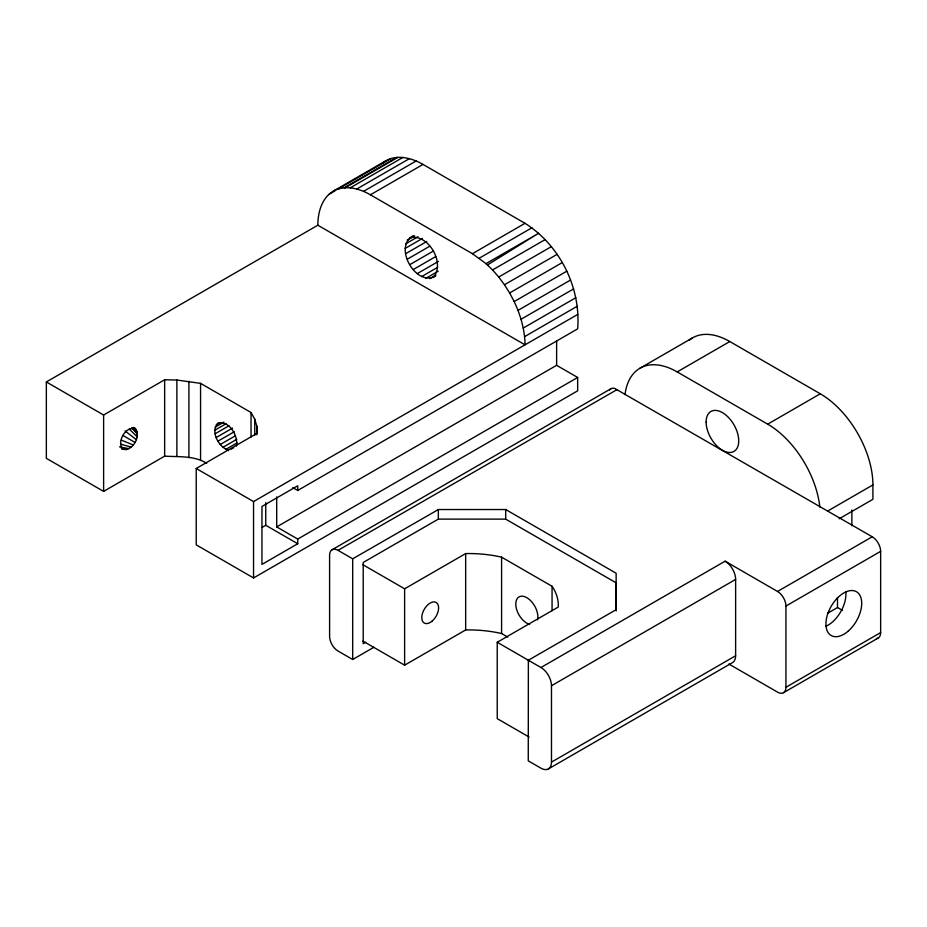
<?xml version="1.0" encoding="UTF-8"?>
<svg xmlns="http://www.w3.org/2000/svg" width="927" height="927" viewBox="0 0 927 927"><rect width="100%" height="100%" fill="white"/><g stroke="black" fill="none" stroke-linecap="round" stroke-linejoin="round"><path stroke-width="1.39" d="M352.677 659.491L352.689 558.819L338.019 550.348A11.9 6.871 60 0 0 329.595 555.215L329.606 636.443A11.9 6.871 60 0 0 338.019 651.021L352.677 659.491L373.94 647.243M365.69 642.26L363.21 643.697L363.21 562.469L438.344 519.108L438.344 509.537L505.702 509.526L616.142 573.234L616.119 609.688L528.367 660.244L528.263 760.858L540.962 768.182A14.878 8.598 60 0 0 551.484 762.11L735.621 655.771L735.632 579.41A14.878 8.598 60 0 0 725.111 561.183L540.962 667.51L528.367 660.244M616.131 610.87L616.131 582.84L505.69 519.132L505.702 509.526M551.484 762.11L551.484 685.737A14.878 8.598 60 0 0 540.962 667.51M876.444 638.564A11.9 6.871 60 0 0 880.65 632.573L880.65 551.356A11.9 6.871 60 0 0 872.237 536.779L614.694 388.413A11.9 6.871 60 0 0 609.572 390M206.721 463.291C194.392 455.539 178.679 456.999 164.647 456.154L103.615 491.391L46.35 458.332L46.35 381.959L317.845 225.215C317.857 212.48 321.681 198.111 333.257 191.147L385.875 160.765C397.683 154.206 412.017 158.065 423.025 164.427L525.03 223.314C560.001 245.319 580.962 287.671 577.66 328.853L297.741 490.464L292.793 487.602M136.281 429.885C127.092 423.43 115.608 442.202 123.036 449.271C133.071 451.437 141.889 435.157 134.6 427.671M435.551 276.142C415.69 287.185 392.584 246.188 413.477 235.609M228.668 450.615C218.911 447.046 209.896 431.843 217.996 423.106C229.618 420.464 238.262 435.875 236.478 446.107M433.071 277.567C445.945 263.65 428.274 233.059 409.757 237.764M382.469 163.291L385.875 160.765M486.026 263.627L487.417 264.96L538.645 233.245L486.026 263.627L472.411 253.697L370.406 194.797C359.409 188.436 345.064 184.577 333.257 191.147M328.726 194.508L334.983 190.881M338.436 188.899L391.055 158.517M344.16 187.787L396.768 157.405M345.111 187.787L397.729 157.416M350.279 187.799L402.897 157.428M356.791 189.004L409.41 158.633M363.546 191.356L416.165 160.974M370.406 194.797L423.025 164.427M46.35 381.959L103.615 415.018L164.647 379.78L176.872 380.024L200.568 383.361L251.043 412.503L254.751 419.236L256.825 426.188L257.254 433.245L196.223 468.483L196.223 544.856L253.546 577.95L577.66 390.823L577.66 377.463L556.617 365.308L276.698 526.918L276.698 496.895M407.208 240.22L414.636 235.921M405.62 243.859L417.996 236.709M405.111 248.448L422.434 238.436M405.702 253.662L426.756 241.507M407.382 259.143L429.664 246.281M410.001 264.531L433.523 250.95M413.407 269.456L435.69 256.582M417.359 273.569L438.401 261.414M421.588 276.594L437.683 267.3M425.806 278.332L438.181 271.194M472.411 253.697L525.03 223.314M429.722 278.668L435.91 275.099M479.282 258.181L531.901 227.799M216.234 424.74L220 422.561M215.134 427.173L223.905 422.109M214.763 430.255L226.037 423.743M487.417 264.96L492.561 269.954L545.18 239.572M215.134 433.778L228.923 425.817M216.234 437.498L232.538 428.089M492.561 269.954L498.738 277.022L551.345 246.652M217.996 441.148L234.288 431.739M220.278 444.497L235.331 435.817M222.944 447.312L236.744 439.352M498.738 277.022L504.462 284.751L557.069 254.369M225.806 449.398L237.092 442.886M231.171 449.166L233.685 447.718M504.462 284.751L509.63 292.978L562.249 262.596M317.845 225.215L525.041 344.832C524.856 329.792 520.534 315.099 514.172 301.565L566.791 271.194M517.996 310.383L570.603 280.012M521.032 319.27L573.651 288.888M523.245 328.077L575.864 297.694M524.589 336.64L577.208 306.269M196.223 468.483L253.546 501.577L577.66 314.45M262.051 527.417L265.748 525.273L297.741 543.743L297.741 539.074L577.66 377.463M297.741 543.743L261.959 564.404L261.959 506.443L297.741 485.783L297.741 490.464M639.978 368.228L692.585 337.845M332.063 549.757L610.916 388.749M625.018 394.624A74.415 42.966 60 0 1 677.185 371.912L729.792 341.53L820.291 393.79A74.415 42.966 60 0 1 872.91 484.914L872.91 499.317L839.167 518.796M362.886 564.705L404.624 588.807L465.667 553.57A89.641 51.75 0 0 1 501.588 557.15L552.063 586.293A89.641 51.75 0 0 1 558.263 607.034L497.231 642.272L497.231 718.645L529.155 737.069M677.185 371.912L767.683 424.16L820.291 393.79M362.886 641.078L404.624 665.18L465.667 629.943A89.641 51.75 0 0 1 501.588 633.523L507.741 637.081M827.811 510.951L872.91 484.914M551.484 685.737L735.632 579.41M725.111 561.183L777.521 591.461L872.237 536.779M728.842 664.01L777.521 692.121A11.9 6.871 60 0 0 785.945 687.266L785.945 606.038L880.65 551.356M548.402 768.923L732.539 662.585A14.878 8.598 60 0 0 735.621 655.771M827.51 613.303L837.498 607.533L837.498 597.509M785.945 687.266L880.65 632.573M783.477 692.712L878.182 638.031M338.019 550.348L617 389.63M352.689 558.819L438.344 509.537M438.344 519.108L505.69 519.132M121.321 448.819L126.814 449.607M119.525 446.86L128.992 448.68M120.522 444.114L131.171 447.092M121.367 440.116L133.198 444.948M497.231 642.272L529.155 660.708M122.885 435.435L134.948 442.399M276.698 526.918L297.741 539.074M837.498 607.533L842.481 610.406M125.052 430.904L136.281 439.607M129.224 429.039L137.126 436.779M131.819 427.753L137.405 434.103L132.376 427.729M133.697 427.393L137.126 431.75M509.63 292.978L514.172 301.565M851.867 510.035L851.867 525.76M556.617 341.009L556.617 365.308M552.063 586.293L552.063 610.789M501.588 557.15L501.588 633.523M465.667 553.57L465.667 629.943M404.624 588.807L404.624 665.18M265.748 502.654L265.748 525.273M256.825 426.188L256.825 434.833M254.751 419.236L254.751 435.087M253.546 501.577L253.546 577.95M251.043 412.503L251.043 436.999M200.568 383.361L200.568 459.734M188.911 381.229L188.911 457.602M176.872 380.024L176.872 456.397M164.647 379.78L164.647 456.154M103.615 415.018L103.615 491.391M845.772 591.577A25.296 14.612 -60 0 1 825.702 626.351M777.521 591.461A11.9 6.871 60 0 1 785.945 606.038M529.688 624.404A15.632 9.027 60 0 1 515.818 605.18A15.632 9.027 60 0 1 527.787 598.274A15.632 9.027 60 0 1 537.498 619.896M689.12 340.267A74.415 42.966 60 0 1 729.792 341.53M767.683 424.16A74.415 42.966 60 0 1 819.85 507.104M848.448 630.905A25.296 14.612 -60 0 0 856.467 591.716A25.296 14.612 -60 0 0 826.536 618.263A25.296 14.612 -60 0 0 848.448 630.905M706.119 422.237A23.071 13.314 60 0 0 730.731 452.457A23.071 13.314 60 0 0 730.43 419.664A23.071 13.314 60 0 0 706.119 422.237M432.156 621.067A11.9 6.871 -60 0 0 436.304 602.538A11.9 6.871 -60 0 0 422.133 614.636A11.9 6.871 -60 0 0 432.156 621.067"/></g></svg>
